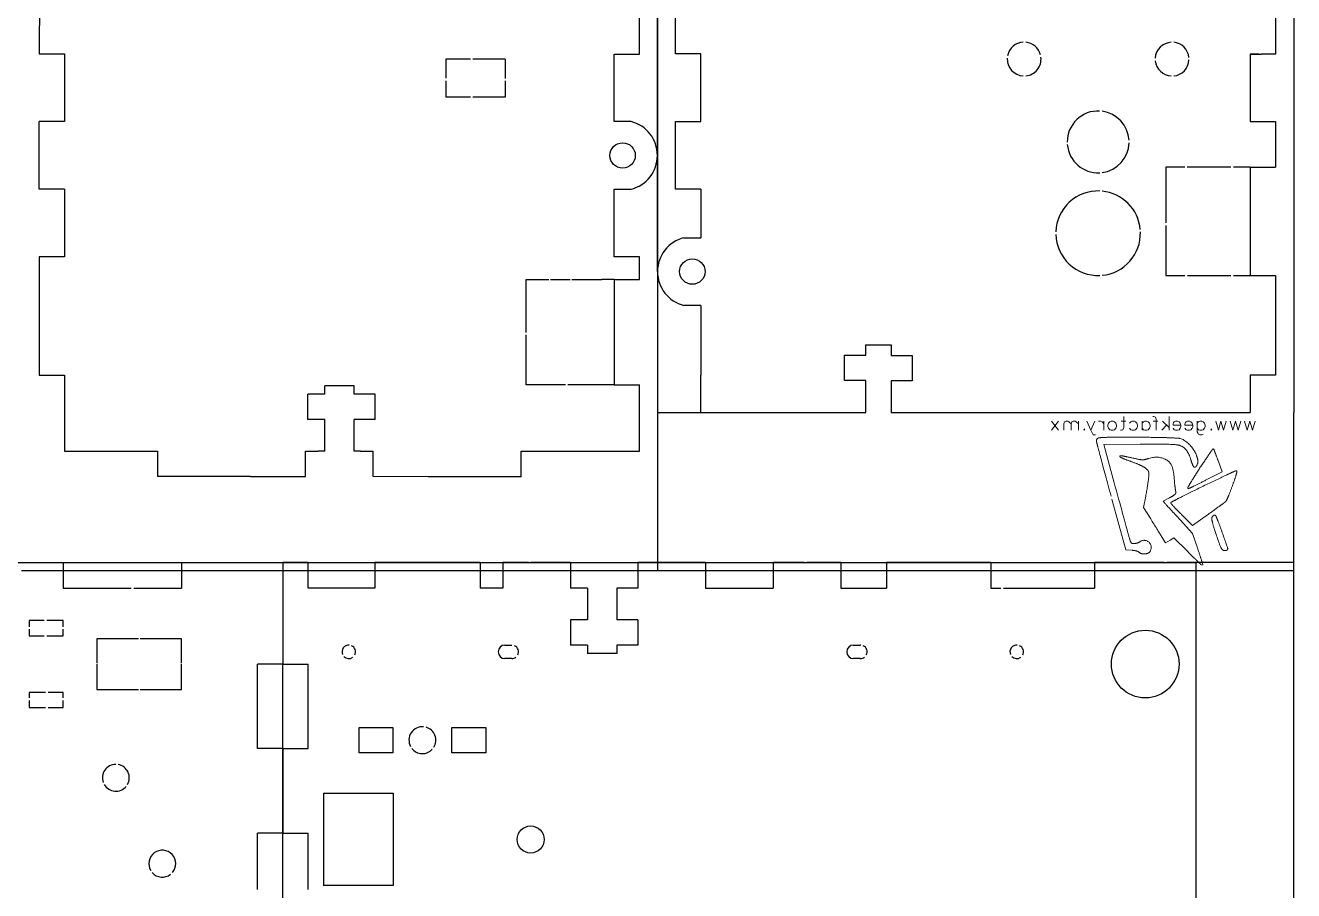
# Model space of a CAD drawing. Header units: centimetres. Extents: x 2209.6 to 2271.7, y 2362.7 to 2417.2.
# Drawn here: x 2256.65 to 2271.65, y 2386.13 to 2396.36 of the extents above; entities that cross this region are included whole.
import ezdxf

# ---------------------------------------------------------------- set-up
doc = ezdxf.new("R2010")
doc.units = ezdxf.units.CM
doc.linetypes.add('PHANTOM2', pattern=[1.25, 0.625, -0.125, 0.125, -0.125, 0.125, -0.125])
doc.layers.add('grabado-tenue', color=7, linetype='PHANTOM2', lineweight=0, true_color=0xc8b188)

msp = doc.modelspace()

# ---------------------------------------------------------------- linework, layer by layer
for p, q in [((2264.127, 2401.823), (2264.127, 2394.823)), ((2264.127, 2393.449), (2264.127, 2401.823)), ((2271.652, 2398.023), (2271.652, 2391.783)), ((2271.139, 2396.023), (2271.27, 2396.023)), ((2257.114, 2395.224), (2256.814, 2395.224)), ((2256.814, 2394.424), (2256.814, 2395.224)), ((2264.127, 2394.823), (2264.127, 2391.023)), ((2271.139, 2394.684), (2271.439, 2394.684)), ((2271.139, 2394.684), (2271.139, 2393.404)), ((2257.114, 2394.424), (2256.814, 2394.424)), ((2264.639, 2394.424), (2264.639, 2393.849)), ((2262.575, 2393.357), (2262.842, 2393.357)), ((2262.862, 2393.357), (2263.095, 2393.357)), ((2263.115, 2393.357), (2263.467, 2393.357)), ((2263.615, 2393.357), (2263.467, 2393.357)), ((2263.615, 2393.357), (2263.914, 2393.357)), ((2263.615, 2393.357), (2263.615, 2392.109)), ((2264.127, 2393.449), (2264.127, 2391.784)), ((2271.139, 2393.404), (2271.439, 2393.404)), ((2271.439, 2393.404), (2271.439, 2393.271)), ((2264.639, 2393.049), (2264.639, 2392.224)), ((2263.615, 2392.109), (2263.914, 2392.109)), ((2271.439, 2392.223), (2271.139, 2392.223)), ((2271.139, 2392.223), (2271.139, 2391.783)), ((2264.127, 2391.784), (2264.639, 2391.784)), ((2264.639, 2391.784), (2266.59, 2391.784)), ((2266.89, 2391.783), (2271.139, 2391.783)), ((2271.652, 2389.912), (2271.652, 2391.783)), ((2259.964, 2391.024), (2259.964, 2391.324)), ((2260.19, 2391.324), (2260.114, 2391.324)), ((2260.614, 2391.324), (2260.539, 2391.324)), ((2260.764, 2391.024), (2260.764, 2391.324)), ((2259.314, 2391.024), (2258.214, 2391.024)), ((2259.314, 2391.024), (2259.964, 2391.024)), ((2261.414, 2391.023), (2260.764, 2391.024)), ((2262.514, 2391.023), (2261.414, 2391.023)), ((2264.127, 2391.023), (2264.127, 2389.912)), ((2262.03, 2390.006), (2260.782, 2390.006)), ((2260.782, 2390.006), (2260.782, 2389.706)), ((2262.03, 2390.006), (2262.03, 2389.706)), ((2266.836, 2390.006), (2266.835, 2389.706)), ((2268.071, 2390.006), (2266.836, 2390.006)), ((2268.071, 2390.006), (2268.071, 2389.706)), ((2271.652, 2390.006), (2270.496, 2390.006)), ((2271.652, 2374.605), (2271.652, 2390.006)), ((2256.602, 2389.912), (2271.652, 2389.912)), ((2268.071, 2389.706), (2268.189, 2389.706)), ((2259.696, 2387.806), (2259.696, 2388.806)), ((2259.696, 2386.806), (2259.696, 2387.806)), ((2259.696, 2385.806), (2259.696, 2386.806))]:
    msp.add_line(p, q)
at = {"color": 7, "linetype": 'Continuous', "lineweight": 25}
for p, q in [((2256.815, 2396.824), (2256.814, 2396.024)), ((2263.914, 2396.023), (2263.915, 2396.823)), ((2264.339, 2396.024), (2264.339, 2396.824)), ((2271.439, 2396.823), (2271.439, 2396.023)), ((2256.814, 2396.024), (2257.114, 2396.024)), ((2257.114, 2396.024), (2257.114, 2395.224)), ((2263.614, 2396.023), (2263.914, 2396.023)), ((2263.614, 2395.223), (2263.614, 2396.023)), ((2264.639, 2396.024), (2264.339, 2396.024)), ((2264.639, 2395.224), (2264.639, 2396.024)), ((2271.24, 2396.023), (2271.139, 2396.023)), ((2271.139, 2396.023), (2271.139, 2395.223)), ((2271.439, 2396.023), (2271.27, 2396.023)), ((2263.814, 2395.223), (2263.614, 2395.223)), ((2264.339, 2395.224), (2264.639, 2395.224)), ((2264.339, 2394.424), (2264.339, 2395.224)), ((2271.139, 2395.223), (2271.439, 2395.223)), ((2271.439, 2395.223), (2271.439, 2394.684)), ((2270.364, 2394.684), (2270.14, 2394.684)), ((2270.909, 2394.684), (2270.394, 2394.684)), ((2271.139, 2394.684), (2270.939, 2394.684)), ((2257.114, 2394.424), (2257.114, 2393.624)), ((2263.614, 2393.623), (2263.614, 2394.423)), ((2263.614, 2394.423), (2263.814, 2394.423)), ((2264.639, 2394.424), (2264.339, 2394.424)), ((2264.439, 2393.849), (2264.639, 2393.849)), ((2257.114, 2393.624), (2256.814, 2393.624)), ((2256.814, 2393.624), (2256.814, 2392.224)), ((2263.914, 2393.623), (2263.614, 2393.623)), ((2263.914, 2393.357), (2263.914, 2393.623)), ((2262.575, 2392.73), (2262.575, 2393.357)), ((2270.14, 2393.404), (2270.365, 2393.404)), ((2270.395, 2393.404), (2270.909, 2393.404)), ((2270.939, 2393.404), (2271.139, 2393.404)), ((2271.439, 2393.271), (2271.439, 2392.223)), ((2264.639, 2393.049), (2264.439, 2393.049)), ((2262.575, 2392.109), (2262.575, 2392.7)), ((2266.59, 2392.459), (2266.59, 2392.584)), ((2266.59, 2392.584), (2266.89, 2392.583)), ((2266.89, 2392.583), (2266.89, 2392.458)), ((2266.34, 2392.159), (2266.34, 2392.459)), ((2266.34, 2392.459), (2266.59, 2392.459)), ((2266.89, 2392.458), (2267.14, 2392.458)), ((2267.14, 2392.458), (2267.14, 2392.158)), ((2256.814, 2392.224), (2257.114, 2392.224)), ((2257.114, 2392.224), (2257.114, 2391.324)), ((2263.037, 2392.109), (2262.575, 2392.109)), ((2263.615, 2392.109), (2263.067, 2392.109)), ((2263.914, 2391.323), (2263.914, 2392.109)), ((2264.639, 2391.784), (2264.639, 2392.224)), ((2266.59, 2392.159), (2266.34, 2392.159)), ((2266.59, 2391.784), (2266.59, 2392.159)), ((2267.14, 2392.158), (2266.89, 2392.158)), ((2266.89, 2392.158), (2266.89, 2391.783)), ((2260.19, 2391.999), (2259.989, 2391.999)), ((2259.989, 2391.699), (2259.989, 2391.999)), ((2260.539, 2392.097), (2260.19, 2392.097)), ((2260.19, 2391.999), (2260.19, 2392.097)), ((2260.539, 2391.999), (2260.539, 2392.097)), ((2260.789, 2391.999), (2260.539, 2391.999)), ((2260.789, 2391.699), (2260.789, 2391.999)), ((2260.19, 2391.699), (2259.989, 2391.699)), ((2260.19, 2391.324), (2260.19, 2391.699)), ((2260.539, 2391.324), (2260.539, 2391.699)), ((2260.789, 2391.699), (2260.539, 2391.699)), ((2257.114, 2391.324), (2258.214, 2391.324)), ((2258.214, 2391.324), (2258.214, 2391.024)), ((2259.964, 2391.324), (2260.114, 2391.324)), ((2260.614, 2391.324), (2260.764, 2391.324)), ((2262.514, 2391.323), (2263.914, 2391.323)), ((2262.514, 2391.023), (2262.514, 2391.323)), ((2256.296, 2390.006), (2257.096, 2390.006)), ((2257.096, 2390.006), (2257.096, 2389.706)), ((2258.496, 2390.006), (2258.496, 2389.706)), ((2258.496, 2390.006), (2259.696, 2390.006)), ((2259.696, 2390.006), (2259.696, 2388.806)), ((2259.996, 2390.006), (2259.696, 2390.006)), ((2259.996, 2389.706), (2259.996, 2390.006)), ((2262.6, 2390.006), (2262.296, 2390.006)), ((2262.296, 2390.006), (2262.296, 2389.706)), ((2263.096, 2390.006), (2262.63, 2390.006)), ((2263.096, 2390.006), (2263.096, 2389.706)), ((2264.696, 2390.006), (2263.896, 2390.006)), ((2263.896, 2390.006), (2263.896, 2389.706)), ((2264.696, 2390.006), (2264.696, 2389.706)), ((2265.862, 2390.006), (2265.496, 2390.006)), ((2265.496, 2390.006), (2265.496, 2389.706)), ((2266.296, 2390.006), (2265.892, 2390.006)), ((2266.296, 2390.006), (2266.296, 2389.706)), ((2270.12, 2390.006), (2269.296, 2390.006)), ((2269.296, 2390.006), (2269.296, 2389.706)), ((2270.496, 2390.006), (2270.15, 2390.006)), ((2270.496, 2390.006), (2270.496, 2379.155)), ((2257.096, 2389.706), (2257.902, 2389.706)), ((2257.932, 2389.706), (2258.496, 2389.706)), ((2260.782, 2389.706), (2259.996, 2389.706)), ((2262.296, 2389.706), (2262.03, 2389.706)), ((2263.297, 2389.706), (2263.096, 2389.706)), ((2263.297, 2389.706), (2263.297, 2389.331)), ((2263.896, 2389.706), (2263.647, 2389.706)), ((2263.647, 2389.706), (2263.647, 2389.331)), ((2264.696, 2389.706), (2265.496, 2389.706)), ((2266.296, 2389.706), (2266.835, 2389.706)), ((2268.219, 2389.706), (2269.296, 2389.706)), ((2263.096, 2389.331), (2263.096, 2389.031)), ((2263.297, 2389.331), (2263.096, 2389.331)), ((2263.896, 2389.331), (2263.647, 2389.331)), ((2263.896, 2389.331), (2263.896, 2389.031)), ((2263.297, 2389.031), (2263.096, 2389.031)), ((2263.297, 2389.031), (2263.297, 2388.933)), ((2263.896, 2389.031), (2263.647, 2389.031)), ((2263.647, 2389.031), (2263.647, 2388.933)), ((2259.696, 2388.806), (2259.396, 2388.806)), ((2259.396, 2387.806), (2259.396, 2388.806)), ((2259.696, 2388.806), (2259.996, 2388.806)), ((2259.996, 2387.806), (2259.996, 2388.806)), ((2263.647, 2388.933), (2263.297, 2388.933)), ((2259.696, 2387.806), (2259.396, 2387.806)), ((2259.696, 2387.806), (2259.696, 2386.806)), ((2259.696, 2387.806), (2259.996, 2387.806)), ((2259.696, 2386.806), (2259.396, 2386.806)), ((2259.396, 2386.141), (2259.396, 2386.806)), ((2259.696, 2386.806), (2259.996, 2386.806)), ((2259.996, 2386.141), (2259.996, 2386.806))]:
    msp.add_line(p, q, dxfattribs=at)
at = {"color": 1, "linetype": 'Continuous', "lineweight": 25}
for p, q in [((2261.624, 2395.963), (2261.624, 2395.736)), ((2261.913, 2395.963), (2261.624, 2395.963)), ((2262.324, 2395.963), (2261.943, 2395.963)), ((2262.324, 2395.963), (2262.324, 2395.735)), ((2261.624, 2395.706), (2261.624, 2395.513)), ((2262.324, 2395.705), (2262.324, 2395.513)), ((2261.913, 2395.513), (2261.624, 2395.513)), ((2262.324, 2395.513), (2261.943, 2395.513)), ((2270.14, 2394.684), (2270.14, 2394.026)), ((2270.14, 2393.996), (2270.14, 2393.404)), ((2256.872, 2389.321), (2256.696, 2389.321)), ((2256.696, 2389.321), (2256.696, 2389.248)), ((2257.096, 2389.321), (2256.902, 2389.321)), ((2257.096, 2389.248), (2257.096, 2389.321)), ((2256.696, 2389.218), (2256.696, 2389.141)), ((2256.696, 2389.141), (2256.872, 2389.141)), ((2256.902, 2389.141), (2257.096, 2389.141)), ((2257.096, 2389.141), (2257.096, 2389.218)), ((2257.987, 2389.106), (2257.496, 2389.106)), ((2257.496, 2389.106), (2257.496, 2388.817)), ((2258.496, 2389.106), (2258.006, 2389.106)), ((2258.496, 2388.817), (2258.496, 2389.106)), ((2257.496, 2388.806), (2257.496, 2388.506)), ((2258.496, 2388.506), (2258.496, 2388.806)), ((2257.496, 2388.506), (2257.987, 2388.506)), ((2258.006, 2388.506), (2258.496, 2388.506)), ((2256.696, 2388.471), (2256.696, 2388.406)), ((2256.888, 2388.471), (2256.696, 2388.471)), ((2256.696, 2388.376), (2256.696, 2388.291)), ((2257.096, 2388.471), (2256.918, 2388.471)), ((2257.096, 2388.406), (2257.096, 2388.471)), ((2257.096, 2388.291), (2257.096, 2388.376)), ((2256.696, 2388.291), (2256.888, 2388.291)), ((2256.918, 2388.291), (2257.096, 2388.291)), ((2260.596, 2387.756), (2260.596, 2388.056)), ((2260.596, 2388.056), (2260.996, 2388.056)), ((2260.996, 2388.056), (2260.996, 2387.756)), ((2261.696, 2387.756), (2261.696, 2388.056)), ((2261.696, 2388.056), (2262.096, 2388.056)), ((2262.096, 2388.056), (2262.096, 2387.756)), ((2260.996, 2387.756), (2260.596, 2387.756)), ((2262.096, 2387.756), (2261.696, 2387.756)), ((2260.176, 2387.28), (2260.701, 2387.28)), ((2260.701, 2386.186), (2260.176, 2386.186))]:
    msp.add_line(p, q, dxfattribs=at)
at = {"color": 1}
for p, q in [((2262.322, 2389.031), (2262.402, 2389.031)), ((2266.446, 2389.031), (2266.526, 2389.031)), ((2262.402, 2388.871), (2262.322, 2388.871)), ((2266.526, 2388.871), (2266.446, 2388.871)), ((2260.176, 2387.28), (2260.176, 2386.186)), ((2260.701, 2387.28), (2261.001, 2387.28)), ((2261.001, 2387.28), (2261.001, 2386.186)), ((2261.001, 2386.186), (2260.701, 2386.186))]:
    msp.add_line(p, q, dxfattribs=at)
msp.add_lwpolyline([(2240.646, 2374.606), (2240.646, 2390.006), (2270.496, 2390.006)])
at = {"color": 1, "linetype": 'Continuous', "lineweight": 25}
for centre, radius in [((2263.714, 2394.823), 0.15), ((2269.896, 2388.806), 0.4), ((2262.626, 2386.731), 0.16)]:
    msp.add_circle(centre, radius, dxfattribs=at)
at = {"color": 7, "linetype": 'Continuous', "lineweight": 25}
msp.add_circle((2264.539, 2393.449), 0.15, dxfattribs=at)
at = {"color": 1, "linetype": 'Continuous', "lineweight": 25}
for centre, radius, start, end in [((2268.464, 2395.963), 0.2, 93.0407, 168.5715), ((2268.464, 2395.963), 0.2, 14.6632, 84.4435), ((2270.214, 2395.963), 0.2, 93.1584, 177.3497), ((2270.214, 2395.963), 0.2, 5.885, 84.5606), ((2268.464, 2395.963), 0.2, 177.2732, 266.9853), ((2268.464, 2395.963), 0.2, 275.583, 5.961), ((2270.214, 2395.963), 0.2, 185.9498, 266.8675), ((2270.214, 2395.963), 0.2, 275.4659, 357.2844), ((2269.339, 2394.983), 0.366, 87.1636, 180.2218), ((2269.339, 2394.983), 0.366, 3.0128, 82.453), ((2269.339, 2394.983), 0.366, 184.9167, 272.8624), ((2269.339, 2394.983), 0.366, 277.5735, 358.3175), ((2269.339, 2393.903), 0.5, 87.8897, 178.0976), ((2269.339, 2393.903), 0.5, 5.1371, 84.4462), ((2269.339, 2393.903), 0.5, 275.5803, 1.6973), ((2269.339, 2393.903), 0.5, 181.5369, 272.1362), ((2261.346, 2387.906), 0.159, 84.9224, 207.7883), ((2261.346, 2387.906), 0.159, 328.0722, 74.311), ((2261.346, 2387.906), 0.159, 218.2399, 317.5522), ((2257.72, 2387.461), 0.159, 90.4044, 199.9299), ((2257.72, 2387.461), 0.159, 330.4044, 79.9299), ((2257.72, 2387.461), 0.159, 210.4044, 319.9299), ((2258.269, 2386.445), 0.159, 318.9094, 210.8549), ((2258.269, 2386.445), 0.159, 221.3517, 308.0207)]:
    msp.add_arc(centre, radius, start, end, dxfattribs=at)
for centre, start, end in [((2263.714, 2394.823), 284.0286, 75.9562), ((2264.539, 2393.449), 104.0322, 255.9597)]:
    msp.add_arc(centre, 0.412, start, end)
at = {"color": 7, "linetype": 'Continuous', "lineweight": 25}
for start, end in [(269.996, 269.996), (89.99596856692514, 89.99596880220273)]:
    msp.add_arc((2264.439, 2393.449), 0.4, start, end, dxfattribs=at)
at = {"color": 1}
for centre, start, end in [((2260.475, 2388.951), 85.9975, 203.7607), ((2260.475, 2388.951), 332.4778, 65.1206), ((2262.322, 2388.951), 90, 270), ((2262.402, 2388.951), 332.4778, 65.1206), ((2266.446, 2388.951), 90, 270), ((2266.526, 2388.951), 85.9975, 90), ((2266.526, 2388.951), 332.4778, 65.1206), ((2266.526, 2388.951), 332.4778, 65.1206), ((2268.376, 2388.951), 85.9975, 203.7607), ((2268.376, 2388.951), 332.4778, 65.1206), ((2260.475, 2388.951), 224.6492, 306.8663), ((2262.402, 2388.951), 270, 306.8663), ((2266.526, 2388.951), 270, 306.8663), ((2268.376, 2388.951), 224.6492, 306.8663)]:
    msp.add_arc(centre, 0.08, start, end, dxfattribs=at)
at = {"layer": 'grabado-tenue', "color": 2, "lineweight": 0, "true_color": 0xf1eb1f}
for points in [[(2268.87, 2391.573), (2268.786, 2391.679)], [(2268.786, 2391.573), (2268.87, 2391.679)], [(2269.02, 2391.649), (2268.994, 2391.672), (2268.982, 2391.679), (2268.956, 2391.679), (2268.941, 2391.672), (2268.933, 2391.649), (2268.933, 2391.573)], [(2269.106, 2391.649), (2269.081, 2391.672), (2269.066, 2391.679), (2269.043, 2391.679), (2269.028, 2391.672), (2269.02, 2391.649), (2269.02, 2391.573)], [(2269.106, 2391.573), (2269.106, 2391.679)], [(2269.3, 2391.679), (2269.251, 2391.573), (2269.205, 2391.679)], [(2269.406, 2391.634), (2269.401, 2391.657), (2269.386, 2391.672), (2269.368, 2391.679), (2269.345, 2391.679)], [(2269.406, 2391.573), (2269.406, 2391.679)], [(2269.643, 2391.735), (2269.643, 2391.603), (2269.633, 2391.578), (2269.617, 2391.573), (2269.602, 2391.573)], [(2269.666, 2391.679), (2269.612, 2391.679)], [(2269.711, 2391.657), (2269.727, 2391.672), (2269.742, 2391.679), (2269.767, 2391.679), (2269.78, 2391.672), (2269.798, 2391.657), (2269.805, 2391.634), (2269.805, 2391.618), (2269.798, 2391.596), (2269.78, 2391.578), (2269.767, 2391.573), (2269.742, 2391.573), (2269.727, 2391.578), (2269.711, 2391.596)], [(2269.861, 2391.679), (2269.861, 2391.573)], [(2269.861, 2391.657), (2269.874, 2391.672), (2269.892, 2391.679), (2269.912, 2391.679), (2269.93, 2391.672), (2269.945, 2391.657), (2269.953, 2391.634), (2269.953, 2391.618), (2269.945, 2391.596), (2269.93, 2391.578), (2269.912, 2391.573), (2269.892, 2391.573), (2269.874, 2391.578), (2269.861, 2391.596)], [(2269.986, 2391.735), (2269.999, 2391.735), (2270.016, 2391.728), (2270.024, 2391.702), (2270.024, 2391.573)], [(2270.047, 2391.679), (2269.991, 2391.679)], [(2270.1, 2391.679), (2270.179, 2391.603)], [(2270.179, 2391.573), (2270.179, 2391.735)], [(2270.316, 2391.634), (2270.225, 2391.634), (2270.225, 2391.649), (2270.232, 2391.664), (2270.24, 2391.672), (2270.255, 2391.679), (2270.278, 2391.679), (2270.296, 2391.672), (2270.311, 2391.657), (2270.316, 2391.634), (2270.316, 2391.618), (2270.311, 2391.596), (2270.296, 2391.578), (2270.278, 2391.573), (2270.255, 2391.573), (2270.24, 2391.578), (2270.225, 2391.596)], [(2270.459, 2391.634), (2270.365, 2391.634), (2270.365, 2391.649), (2270.372, 2391.664), (2270.38, 2391.672), (2270.398, 2391.679), (2270.421, 2391.679), (2270.436, 2391.672), (2270.451, 2391.657), (2270.459, 2391.634), (2270.459, 2391.618), (2270.451, 2391.596), (2270.436, 2391.578), (2270.421, 2391.573), (2270.398, 2391.573), (2270.38, 2391.578), (2270.365, 2391.596)], [(2270.512, 2391.679), (2270.512, 2391.555), (2270.522, 2391.532), (2270.527, 2391.524), (2270.543, 2391.517), (2270.565, 2391.517), (2270.583, 2391.524)], [(2270.512, 2391.657), (2270.527, 2391.672), (2270.543, 2391.679), (2270.565, 2391.679), (2270.583, 2391.672), (2270.598, 2391.657), (2270.606, 2391.634), (2270.606, 2391.618), (2270.598, 2391.596), (2270.583, 2391.578), (2270.565, 2391.573), (2270.543, 2391.573), (2270.527, 2391.578), (2270.512, 2391.596)], [(2270.855, 2391.679), (2270.822, 2391.573), (2270.792, 2391.679), (2270.761, 2391.573), (2270.731, 2391.679)], [(2271.026, 2391.679), (2270.995, 2391.573), (2270.964, 2391.679), (2270.934, 2391.573), (2270.901, 2391.679)], [(2271.196, 2391.679), (2271.165, 2391.573), (2271.135, 2391.679), (2271.102, 2391.573), (2271.071, 2391.679)], [(2269.175, 2391.588), (2269.183, 2391.578), (2269.175, 2391.573), (2269.167, 2391.578)], [(2269.251, 2391.573), (2269.277, 2391.524), (2269.282, 2391.517), (2269.307, 2391.517)], [(2270.149, 2391.634), (2270.093, 2391.573)], [(2270.677, 2391.588), (2270.685, 2391.578), (2270.677, 2391.573), (2270.667, 2391.578)]]:
    msp.add_lwpolyline(points, dxfattribs=at)
msp.add_lwpolyline([(2269.518, 2391.679), (2269.531, 2391.672), (2269.549, 2391.657), (2269.556, 2391.634), (2269.556, 2391.618), (2269.549, 2391.596), (2269.531, 2391.578), (2269.518, 2391.573), (2269.493, 2391.573), (2269.477, 2391.578), (2269.462, 2391.596), (2269.455, 2391.618), (2269.455, 2391.634), (2269.462, 2391.657), (2269.477, 2391.672), (2269.493, 2391.679), (2269.518, 2391.679)], close=True, dxfattribs=at)
at = {"layer": 'grabado-tenue', "color": 2, "true_color": 0xf1eb1f}
for points in [[(2269.836, 2391.406), (2269.406, 2391.402), (2269.529, 2390.95)], [(2270.757, 2391.214), (2270.805, 2391.081), (2270.609, 2390.98)], [(2269.741, 2390.152), (2269.667, 2390.156), (2269.493, 2390.791)], [(2269.961, 2390.523), (2269.877, 2390.659), (2269.902, 2390.792)], [(2270.182, 2390.772), (2270.107, 2390.732), (2270.133, 2390.704)], [(2270.31, 2390.511), (2270.456, 2390.352), (2270.517, 2390.17)], [(2270.643, 2390.579), (2270.455, 2390.447), (2270.326, 2390.575)], [(2270.399, 2390.136), (2270.236, 2390.298), (2270.191, 2390.272), (2270.136, 2390.24), (2270.088, 2390.317)]]:
    msp.add_lwpolyline(points, dxfattribs=at)
for points in [[(2269.82, 2391.49), (2269.82, 2391.49)], [(2270.702, 2391.351), (2270.702, 2391.351)], [(2269.605, 2391.27), (2269.605, 2391.27)], [(2270.973, 2391.093), (2270.973, 2391.093)], [(2270.72, 2390.569), (2270.72, 2390.569)]]:
    msp.add_lwpolyline(points, close=True, dxfattribs=at)
for points in [[(2269.319, 2391.444), (2269.318, 2391.46), (2269.329, 2391.476), (2269.344, 2391.481)], [(2269.32, 2391.438), (2269.319, 2391.441), (2269.319, 2391.442), (2269.319, 2391.444)], [(2269.323, 2391.426), (2269.322, 2391.431), (2269.321, 2391.435), (2269.32, 2391.438)], [(2269.333, 2391.385), (2269.329, 2391.402), (2269.325, 2391.416), (2269.323, 2391.426)], [(2269.371, 2391.242), (2269.355, 2391.301), (2269.342, 2391.35), (2269.333, 2391.385)], [(2269.344, 2391.481), (2269.348, 2391.483), (2269.354, 2391.484), (2269.362, 2391.484)], [(2269.362, 2391.484), (2269.371, 2391.485), (2269.382, 2391.486), (2269.396, 2391.487)], [(2269.396, 2391.487), (2269.424, 2391.488), (2269.461, 2391.489), (2269.505, 2391.49)], [(2269.505, 2391.49), (2269.593, 2391.491), (2269.706, 2391.491), (2269.82, 2391.49)], [(2269.82, 2391.49), (2269.934, 2391.489), (2270.049, 2391.487), (2270.138, 2391.485)], [(2270.207, 2391.405), (2270.139, 2391.408), (2270.028, 2391.407), (2269.836, 2391.406)], [(2270.138, 2391.485), (2270.183, 2391.483), (2270.222, 2391.482), (2270.251, 2391.48)], [(2270.319, 2391.388), (2270.299, 2391.397), (2270.275, 2391.402), (2270.207, 2391.405)], [(2270.251, 2391.48), (2270.28, 2391.479), (2270.299, 2391.477), (2270.309, 2391.475)], [(2270.309, 2391.475), (2270.37, 2391.458), (2270.43, 2391.401), (2270.47, 2391.338)], [(2270.436, 2391.224), (2270.405, 2391.319), (2270.375, 2391.361), (2270.319, 2391.388)], [(2270.695, 2391.349), (2270.695, 2391.349), (2270.696, 2391.35), (2270.697, 2391.35)], [(2270.697, 2391.35), (2270.697, 2391.35), (2270.698, 2391.351), (2270.698, 2391.351)], [(2270.698, 2391.351), (2270.698, 2391.351), (2270.699, 2391.351), (2270.699, 2391.351)], [(2270.699, 2391.351), (2270.699, 2391.351), (2270.702, 2391.351), (2270.702, 2391.351)], [(2270.702, 2391.351), (2270.702, 2391.351), (2270.705, 2391.35), (2270.705, 2391.35)], [(2269.493, 2390.791), (2269.445, 2390.964), (2269.402, 2391.124), (2269.371, 2391.242)], [(2269.594, 2391.262), (2269.594, 2391.262), (2269.595, 2391.265), (2269.595, 2391.265)], [(2269.595, 2391.26), (2269.595, 2391.26), (2269.594, 2391.262), (2269.594, 2391.262)], [(2269.595, 2391.265), (2269.595, 2391.265), (2269.596, 2391.268), (2269.596, 2391.268)], [(2269.596, 2391.258), (2269.596, 2391.258), (2269.595, 2391.26), (2269.595, 2391.26)], [(2269.596, 2391.268), (2269.596, 2391.268), (2269.598, 2391.269), (2269.598, 2391.269)], [(2269.599, 2391.255), (2269.598, 2391.256), (2269.597, 2391.256), (2269.596, 2391.258)], [(2269.598, 2391.269), (2269.598, 2391.269), (2269.599, 2391.27), (2269.599, 2391.27)], [(2269.599, 2391.27), (2269.6, 2391.27), (2269.601, 2391.27), (2269.601, 2391.27)], [(2269.607, 2391.251), (2269.603, 2391.252), (2269.601, 2391.254), (2269.599, 2391.255)], [(2269.601, 2391.27), (2269.603, 2391.27), (2269.604, 2391.27), (2269.605, 2391.27)], [(2269.605, 2391.27), (2269.608, 2391.27), (2269.611, 2391.27), (2269.615, 2391.27)], [(2269.636, 2391.238), (2269.624, 2391.243), (2269.614, 2391.247), (2269.607, 2391.251)], [(2269.615, 2391.27), (2269.622, 2391.269), (2269.633, 2391.268), (2269.645, 2391.265)], [(2269.735, 2391.2), (2269.696, 2391.214), (2269.661, 2391.227), (2269.636, 2391.238)], [(2269.645, 2391.265), (2269.67, 2391.261), (2269.703, 2391.254), (2269.739, 2391.246)], [(2269.847, 2391.154), (2269.816, 2391.169), (2269.778, 2391.185), (2269.735, 2391.2)], [(2269.739, 2391.246), (2269.802, 2391.231), (2269.835, 2391.224), (2269.86, 2391.223)], [(2269.86, 2391.223), (2269.885, 2391.222), (2269.903, 2391.227), (2269.939, 2391.239)], [(2269.939, 2391.239), (2270.018, 2391.263), (2270.074, 2391.259), (2270.144, 2391.224)], [(2270.144, 2391.224), (2270.174, 2391.208), (2270.196, 2391.183), (2270.212, 2391.146)], [(2270.455, 2391.168), (2270.449, 2391.182), (2270.443, 2391.2), (2270.436, 2391.224)], [(2270.47, 2391.338), (2270.491, 2391.306), (2270.506, 2391.273), (2270.513, 2391.242)], [(2270.513, 2391.242), (2270.521, 2391.212), (2270.521, 2391.183), (2270.508, 2391.16)], [(2270.54, 2391.122), (2270.582, 2391.185), (2270.62, 2391.242), (2270.648, 2391.284)], [(2270.648, 2391.284), (2270.662, 2391.304), (2270.673, 2391.321), (2270.682, 2391.332)], [(2270.682, 2391.332), (2270.686, 2391.338), (2270.689, 2391.342), (2270.691, 2391.345)], [(2270.691, 2391.345), (2270.693, 2391.346), (2270.694, 2391.348), (2270.695, 2391.349)], [(2270.705, 2391.35), (2270.705, 2391.35), (2270.706, 2391.349), (2270.706, 2391.349)], [(2270.706, 2391.349), (2270.706, 2391.348), (2270.707, 2391.348), (2270.707, 2391.348)], [(2270.707, 2391.348), (2270.707, 2391.348), (2270.707, 2391.347), (2270.707, 2391.347)], [(2270.707, 2391.347), (2270.708, 2391.346), (2270.708, 2391.345), (2270.709, 2391.344)], [(2270.709, 2391.344), (2270.71, 2391.342), (2270.711, 2391.339), (2270.712, 2391.335)], [(2270.712, 2391.335), (2270.715, 2391.328), (2270.719, 2391.319), (2270.723, 2391.306)], [(2270.723, 2391.306), (2270.733, 2391.282), (2270.745, 2391.25), (2270.757, 2391.214)], [(2269.91, 2391.115), (2269.901, 2391.125), (2269.878, 2391.139), (2269.847, 2391.154)], [(2269.938, 2391.076), (2269.935, 2391.09), (2269.927, 2391.098), (2269.91, 2391.115)], [(2269.936, 2391.003), (2269.94, 2391.041), (2269.941, 2391.062), (2269.938, 2391.076)], [(2270.212, 2391.146), (2270.227, 2391.108), (2270.235, 2391.058), (2270.24, 2390.99)], [(2270.437, 2390.959), (2270.463, 2391.001), (2270.499, 2391.058), (2270.54, 2391.122)], [(2270.47, 2391.14), (2270.465, 2391.146), (2270.46, 2391.155), (2270.455, 2391.168)], [(2270.481, 2391.134), (2270.477, 2391.134), (2270.473, 2391.137), (2270.47, 2391.14)], [(2270.492, 2391.138), (2270.489, 2391.135), (2270.485, 2391.134), (2270.481, 2391.134)], [(2270.508, 2391.16), (2270.503, 2391.15), (2270.498, 2391.142), (2270.492, 2391.138)], [(2270.847, 2391.038), (2270.883, 2391.055), (2270.913, 2391.069), (2270.935, 2391.079)], [(2270.935, 2391.079), (2270.946, 2391.083), (2270.954, 2391.087), (2270.96, 2391.09)], [(2270.96, 2391.09), (2270.964, 2391.091), (2270.966, 2391.092), (2270.968, 2391.092)], [(2270.978, 2391.068), (2270.975, 2391.058), (2270.971, 2391.044), (2270.967, 2391.028)], [(2270.968, 2391.092), (2270.969, 2391.093), (2270.97, 2391.093), (2270.971, 2391.093)], [(2270.971, 2391.093), (2270.971, 2391.093), (2270.972, 2391.093), (2270.973, 2391.093)], [(2270.973, 2391.093), (2270.973, 2391.093), (2270.975, 2391.093), (2270.975, 2391.093)], [(2270.975, 2391.093), (2270.975, 2391.093), (2270.977, 2391.091), (2270.977, 2391.091)], [(2270.977, 2391.091), (2270.977, 2391.091), (2270.979, 2391.089), (2270.979, 2391.089)], [(2270.98, 2391.08), (2270.979, 2391.077), (2270.979, 2391.073), (2270.978, 2391.068)], [(2270.979, 2391.089), (2270.979, 2391.089), (2270.979, 2391.088), (2270.979, 2391.088)], [(2270.979, 2391.088), (2270.98, 2391.087), (2270.98, 2391.086), (2270.98, 2391.085)], [(2270.98, 2391.085), (2270.98, 2391.083), (2270.98, 2391.082), (2270.98, 2391.08)], [(2269.529, 2390.95), (2269.599, 2390.697), (2269.672, 2390.43), (2269.691, 2390.358)], [(2269.902, 2390.792), (2269.916, 2390.864), (2269.931, 2390.959), (2269.936, 2391.003)], [(2270.24, 2390.99), (2270.242, 2390.956), (2270.246, 2390.923), (2270.249, 2390.897)], [(2270.321, 2390.782), (2270.393, 2390.818), (2270.488, 2390.865), (2270.583, 2390.912)], [(2270.4, 2390.896), (2270.402, 2390.899), (2270.404, 2390.904), (2270.408, 2390.909)], [(2270.408, 2390.909), (2270.414, 2390.921), (2270.424, 2390.938), (2270.437, 2390.959)], [(2270.471, 2390.911), (2270.453, 2390.902), (2270.438, 2390.895), (2270.427, 2390.89)], [(2270.609, 2390.98), (2270.557, 2390.953), (2270.508, 2390.929), (2270.471, 2390.911)], [(2270.583, 2390.912), (2270.679, 2390.958), (2270.775, 2391.004), (2270.847, 2391.038)], [(2270.927, 2390.913), (2270.911, 2390.871), (2270.895, 2390.829), (2270.881, 2390.796)], [(2270.967, 2391.028), (2270.957, 2390.997), (2270.942, 2390.955), (2270.927, 2390.913)], [(2270.247, 2390.813), (2270.235, 2390.802), (2270.214, 2390.79), (2270.182, 2390.772)], [(2270.235, 2390.738), (2270.256, 2390.749), (2270.285, 2390.764), (2270.321, 2390.782)], [(2270.259, 2390.83), (2270.257, 2390.824), (2270.253, 2390.819), (2270.247, 2390.813)], [(2270.249, 2390.897), (2270.251, 2390.884), (2270.252, 2390.873), (2270.254, 2390.864)], [(2270.254, 2390.864), (2270.255, 2390.856), (2270.257, 2390.849), (2270.258, 2390.847)], [(2270.258, 2390.847), (2270.26, 2390.842), (2270.261, 2390.836), (2270.259, 2390.83)], [(2270.399, 2390.89), (2270.399, 2390.89), (2270.398, 2390.89), (2270.399, 2390.891)], [(2270.398, 2390.889), (2270.398, 2390.889), (2270.399, 2390.889), (2270.399, 2390.89)], [(2270.399, 2390.887), (2270.399, 2390.887), (2270.398, 2390.888), (2270.398, 2390.889)], [(2270.399, 2390.891), (2270.399, 2390.893), (2270.399, 2390.894), (2270.4, 2390.896)], [(2270.399, 2390.886), (2270.399, 2390.886), (2270.399, 2390.887), (2270.399, 2390.887)], [(2270.401, 2390.883), (2270.401, 2390.883), (2270.399, 2390.885), (2270.399, 2390.886)], [(2270.404, 2390.882), (2270.404, 2390.882), (2270.401, 2390.883), (2270.401, 2390.883)], [(2270.406, 2390.881), (2270.406, 2390.881), (2270.404, 2390.882), (2270.404, 2390.882)], [(2270.408, 2390.882), (2270.407, 2390.882), (2270.406, 2390.881), (2270.406, 2390.881)], [(2270.41, 2390.882), (2270.409, 2390.882), (2270.409, 2390.882), (2270.408, 2390.882)], [(2270.414, 2390.884), (2270.412, 2390.883), (2270.411, 2390.883), (2270.41, 2390.882)], [(2270.427, 2390.89), (2270.422, 2390.887), (2270.417, 2390.886), (2270.414, 2390.884)], [(2270.863, 2390.754), (2270.857, 2390.743), (2270.854, 2390.736), (2270.849, 2390.731)], [(2270.881, 2390.796), (2270.874, 2390.779), (2270.868, 2390.765), (2270.863, 2390.754)], [(2270.133, 2390.704), (2270.15, 2390.684), (2270.23, 2390.598), (2270.31, 2390.511)], [(2270.198, 2390.712), (2270.198, 2390.712), (2270.199, 2390.715), (2270.199, 2390.715)], [(2270.199, 2390.71), (2270.199, 2390.71), (2270.198, 2390.712), (2270.198, 2390.712)], [(2270.199, 2390.715), (2270.199, 2390.715), (2270.2, 2390.717), (2270.2, 2390.717)], [(2270.199, 2390.709), (2270.199, 2390.709), (2270.199, 2390.71), (2270.199, 2390.71)], [(2270.2, 2390.707), (2270.2, 2390.708), (2270.2, 2390.708), (2270.199, 2390.709)], [(2270.2, 2390.717), (2270.2, 2390.717), (2270.201, 2390.718), (2270.201, 2390.718)], [(2270.202, 2390.704), (2270.201, 2390.705), (2270.201, 2390.706), (2270.2, 2390.707)], [(2270.201, 2390.718), (2270.202, 2390.719), (2270.203, 2390.719), (2270.203, 2390.72)], [(2270.21, 2390.695), (2270.207, 2390.698), (2270.204, 2390.701), (2270.202, 2390.704)], [(2270.203, 2390.72), (2270.205, 2390.721), (2270.208, 2390.722), (2270.211, 2390.724)], [(2270.237, 2390.665), (2270.226, 2390.677), (2270.217, 2390.687), (2270.21, 2390.695)], [(2270.211, 2390.724), (2270.216, 2390.727), (2270.224, 2390.732), (2270.235, 2390.738)], [(2270.326, 2390.575), (2270.291, 2390.61), (2270.26, 2390.641), (2270.237, 2390.665)], [(2270.778, 2390.677), (2270.741, 2390.649), (2270.693, 2390.614), (2270.643, 2390.579)], [(2270.825, 2390.711), (2270.813, 2390.702), (2270.797, 2390.69), (2270.778, 2390.677)], [(2270.849, 2390.731), (2270.845, 2390.727), (2270.837, 2390.721), (2270.825, 2390.711)], [(2270.088, 2390.317), (2270.064, 2390.357), (2270.006, 2390.449), (2269.961, 2390.523)], [(2270.684, 2390.526), (2270.684, 2390.536), (2270.685, 2390.543), (2270.689, 2390.549)], [(2270.69, 2390.488), (2270.686, 2390.505), (2270.684, 2390.517), (2270.684, 2390.526)], [(2270.689, 2390.549), (2270.694, 2390.554), (2270.699, 2390.559), (2270.704, 2390.563)], [(2270.735, 2390.339), (2270.712, 2390.409), (2270.697, 2390.456), (2270.69, 2390.488)], [(2270.704, 2390.563), (2270.709, 2390.566), (2270.714, 2390.569), (2270.72, 2390.569)], [(2270.72, 2390.569), (2270.72, 2390.569), (2270.722, 2390.569), (2270.722, 2390.569)], [(2270.722, 2390.569), (2270.723, 2390.569), (2270.724, 2390.568), (2270.724, 2390.568)], [(2270.724, 2390.568), (2270.725, 2390.567), (2270.726, 2390.567), (2270.726, 2390.566)], [(2270.726, 2390.566), (2270.727, 2390.565), (2270.728, 2390.564), (2270.729, 2390.562)], [(2270.729, 2390.562), (2270.731, 2390.559), (2270.733, 2390.556), (2270.735, 2390.551)], [(2270.735, 2390.551), (2270.74, 2390.541), (2270.745, 2390.527), (2270.752, 2390.51)], [(2270.752, 2390.51), (2270.766, 2390.476), (2270.783, 2390.43), (2270.801, 2390.379)], [(2269.691, 2390.358), (2269.709, 2390.292), (2269.719, 2390.259), (2269.728, 2390.244)], [(2270.793, 2390.181), (2270.78, 2390.207), (2270.764, 2390.253), (2270.735, 2390.339)], [(2270.801, 2390.379), (2270.837, 2390.276), (2270.869, 2390.184), (2270.872, 2390.175)], [(2269.728, 2390.244), (2269.732, 2390.237), (2269.735, 2390.234), (2269.74, 2390.233)], [(2269.74, 2390.233), (2269.745, 2390.231), (2269.753, 2390.231), (2269.763, 2390.231)], [(2269.794, 2390.144), (2269.779, 2390.148), (2269.76, 2390.151), (2269.741, 2390.152)], [(2269.763, 2390.231), (2269.785, 2390.231), (2269.816, 2390.241), (2269.828, 2390.25)], [(2269.828, 2390.25), (2269.865, 2390.278), (2269.908, 2390.277), (2269.941, 2390.247)], [(2269.941, 2390.247), (2269.971, 2390.22), (2269.975, 2390.18), (2269.953, 2390.139)], [(2270.517, 2390.17), (2270.534, 2390.121), (2270.549, 2390.075), (2270.56, 2390.041)], [(2270.814, 2390.155), (2270.806, 2390.16), (2270.8, 2390.168), (2270.793, 2390.181)], [(2270.838, 2390.149), (2270.829, 2390.149), (2270.821, 2390.15), (2270.814, 2390.155)], [(2270.865, 2390.155), (2270.858, 2390.151), (2270.849, 2390.149), (2270.838, 2390.149)], [(2270.872, 2390.164), (2270.871, 2390.16), (2270.868, 2390.157), (2270.865, 2390.155)], [(2270.872, 2390.175), (2270.873, 2390.172), (2270.874, 2390.167), (2270.872, 2390.164)], [(2269.822, 2390.131), (2269.819, 2390.134), (2269.808, 2390.14), (2269.794, 2390.144)], [(2269.89, 2390.109), (2269.864, 2390.107), (2269.836, 2390.113), (2269.822, 2390.131)], [(2269.953, 2390.139), (2269.943, 2390.119), (2269.917, 2390.11), (2269.89, 2390.109)], [(2270.517, 2390.02), (2270.487, 2390.049), (2270.445, 2390.09), (2270.399, 2390.136)], [(2270.553, 2389.986), (2270.545, 2389.994), (2270.532, 2390.005), (2270.517, 2390.02)], [(2270.56, 2390.041), (2270.565, 2390.024), (2270.569, 2390.01), (2270.573, 2390)], [(2270.563, 2389.977), (2270.561, 2389.979), (2270.558, 2389.982), (2270.553, 2389.986)], [(2270.573, 2390), (2270.574, 2389.995), (2270.575, 2389.991), (2270.576, 2389.988)], [(2270.576, 2389.988), (2270.577, 2389.986), (2270.577, 2389.985), (2270.577, 2389.984)], [(2270.577, 2389.984), (2270.577, 2389.984), (2270.577, 2389.983), (2270.578, 2389.983)], [(2270.578, 2389.981), (2270.578, 2389.981), (2270.577, 2389.978), (2270.577, 2389.978)], [(2270.578, 2389.983), (2270.578, 2389.982), (2270.578, 2389.981), (2270.578, 2389.981)]]:
    msp.add_open_spline(points, degree=3, dxfattribs=at)

doc.saveas('drawing.dxf')
